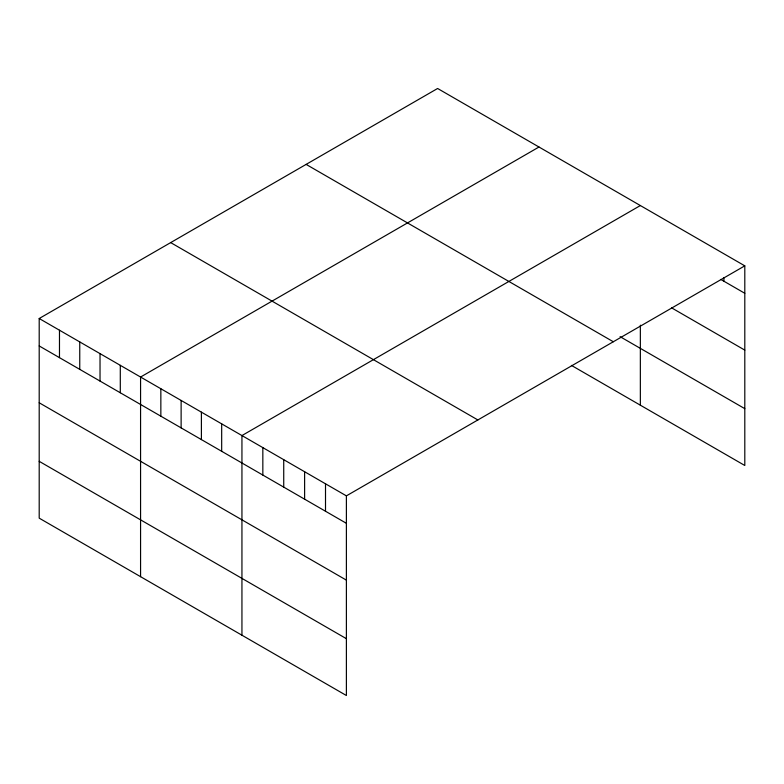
<?xml version="1.0" encoding="UTF-8"?>
<svg xmlns="http://www.w3.org/2000/svg" width="784" height="784" viewBox="0 0 784 784"><rect width="100%" height="100%" fill="white"/><g stroke="black" fill="none" stroke-linecap="round" stroke-linejoin="round"><path stroke-width="1.18" d="M39.2 318.51L346.391 495.86L346.391 695.516L39.2 518.155L39.2 318.51L437.609 88.484L744.8 265.845L744.8 465.49L571.418 365.393M538.98 147.02L140.571 377.035L140.571 576.681M640.352 205.545L241.942 435.561L241.942 635.207M346.391 495.86L744.8 265.845M720.78 279.418L744.8 293.285M671.692 307.906L744.8 350.115M620.075 336.659L744.8 408.66M306.132 164.395L613.323 341.755M170.677 242.599L477.868 419.959M39.2 345.95L346.391 523.3M39.2 402.78L346.391 580.131M39.2 461.325L346.391 638.686M723.906 277.644L723.906 281.221M640.352 325.184L640.352 405.191M325.507 483.806L325.507 511.246M304.613 471.743L304.613 499.183M283.73 459.679L283.73 487.119M262.836 447.625L262.836 475.065M221.676 423.86L221.676 451.3M201.4 412.149L201.4 439.589M181.124 400.448L181.124 427.888M160.847 388.737L160.847 416.177M120.295 365.334L120.295 392.764M100.029 353.623L100.029 381.063M79.752 341.922L79.752 369.362M59.476 330.211L59.476 357.651"/></g></svg>
